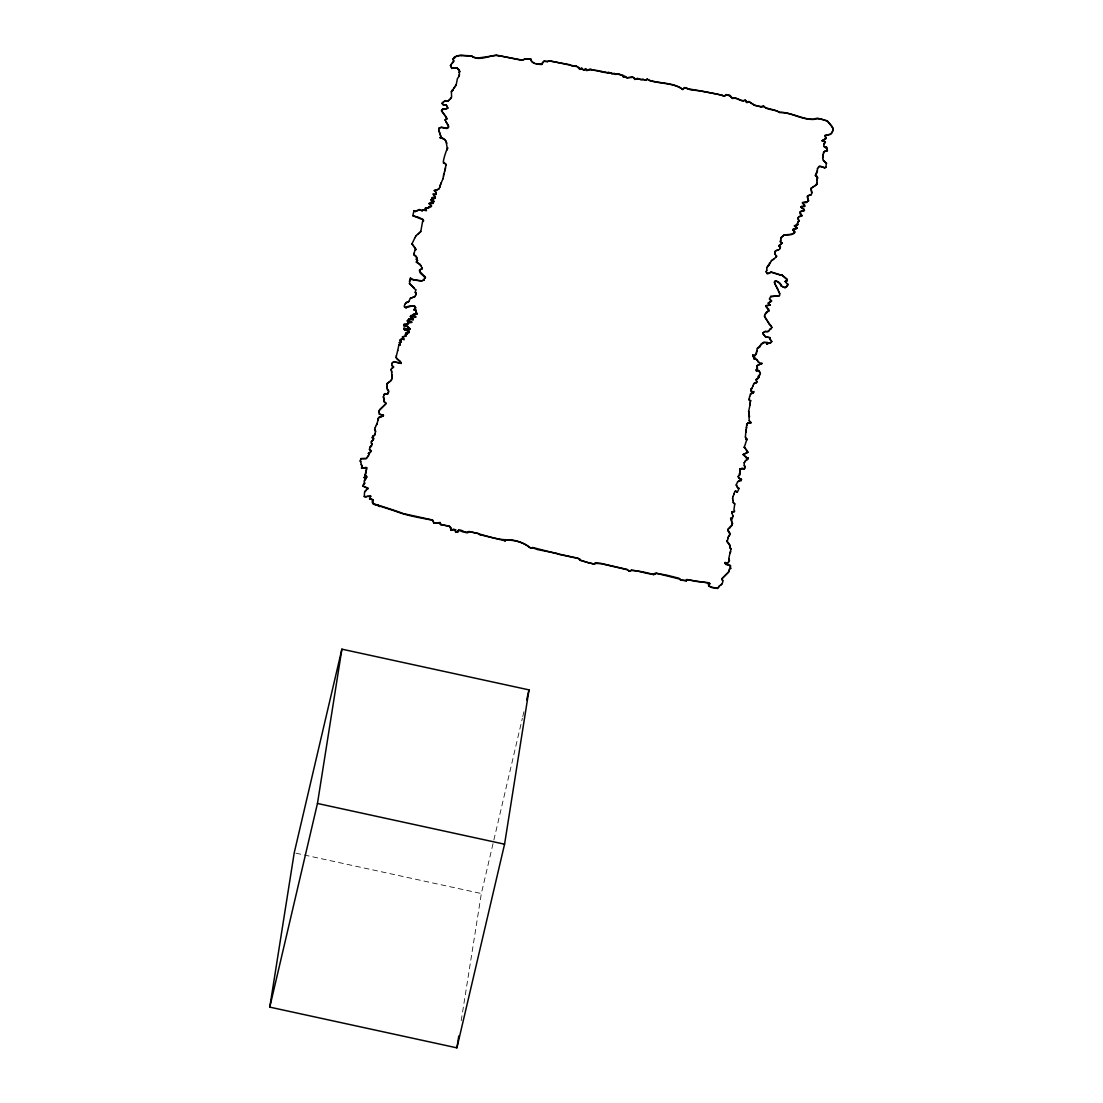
<?xml version="1.0" encoding="UTF-8"?>
<svg xmlns="http://www.w3.org/2000/svg" width="1103" height="1103" viewBox="0 0 1103 1103"><rect width="100%" height="100%" fill="white"/><g stroke="black" fill="none" stroke-linecap="round" stroke-linejoin="round"><path stroke-width="0.75" stroke-dasharray="5 3.75" d="M461.206 1020.716L481.349 893.54L522.367 718.26M522.767 716.592L523.939 711.587M295.894 853.17L302.58 854.632M304.249 854.99L481.349 893.54"/><path stroke-width="1.5" d="M419.485 270.001L420.505 273.406L425.441 277.57M728.986 571.63L729.028 570.21M748.951 399.024L749.199 400.017L749.571 396.473M749.544 416.824L748.661 411.405L749.24 420.781L750.978 422.683L749.24 420.781M733.178 502.251L734.75 504.043L733.178 502.554L733.274 500.5M817.42 170.22L815.462 175.28M446.163 164.457L443.709 162.348L446.122 164.719M750.274 402.223L749.943 405.159L750.012 403.863M410.371 316.561L411.102 315.803L413.735 316.382M764.448 107.074C768.336 109.225 775.106 109.39 779.573 112.299C790.989 111.996 803.108 119.937 814.497 119.289C802.405 120.53 791.168 111.996 779.531 112.561C774.733 108.852 766.034 110.397 763.441 105.874L763.055 106.564M415.886 311.97L416.065 310.067L413.735 309.529L416.024 310.329L415.914 311.377M443.475 176.342L443.902 173.791L443.516 175.253M388.435 392.282C389.621 390.448 386.34 389.028 388.408 390.476M388.518 391.11L388.353 392.751M445.364 168.966L445.736 165.712M445.433 167.753L445.074 169.848M746.497 427.013L746.455 428.129L746.703 424.214M817.378 170.482L817.502 168.442M731.813 522.312L730.641 518.451L732.309 518.479M746.111 432.279L745.904 430.956L745.394 436.967L746.331 439.518L747.021 439.215L746.331 439.518M746.386 429.398L745.918 430.597L746.497 427.867M608.801 73.074C609.228 71.585 606.815 73.556 605.271 72.371A5.915 5.239 9 0 1 604.361 72.453C598.309 71.033 591.291 68.979 586.3 70.509C586.424 66.856 583.694 71.488 582.536 69.324M404.939 514.356C399.879 511.502 348.162 495.84 394.971 511.034C406.966 515.708 419.926 517.748 432.555 520.244L433.865 522.905L440.524 523.387M404.994 513.957L432.597 519.982L433.865 522.905M443.627 163.368C441.738 161.438 449.941 140.977 447.156 149.939M370.925 451.072L369.464 449.238L370.953 450.603M391.634 372.58L391.317 370.084M391.744 371.187L391.744 375.516M401.464 338.883C396.97 343.405 403.588 336.484 403.85 338.538M730.82 551.748L730.076 552.782L731.041 548.77M400.334 344.784L398.886 345.046L400.334 344.784L399.383 342.688L401.368 341.627L399.906 340.262M722.024 95.175L700.184 90.791L691.085 89.963L684.591 87.744L682.785 89.495C673.988 82.904 660.132 83.8 649.405 80.547L647.089 79.251L645.627 80.367L643.283 79.333L640.857 79.692A5.667 5.019 9 0 0 639.423 79.002L637.382 78.341L634.818 79.444M402.43 337.008L405.987 335.891M407.793 322.641L408.096 323.276A1.889 1.668 9 0 1 408.303 323.703C397.48 324.544 410.481 325.868 407.986 322.6M531.315 60.83L531.963 61.685M770.969 296.707L779.49 295.659L779.766 293.467M453.664 61.727L453.195 58.749L454.85 57.701C457.704 53.358 466.293 56.804 471.698 55.839C477.778 61.727 489.401 55.674 496.35 55.15L521.94 60.348M822.617 158.28L822.7 157.591M457.979 531.26L457.593 532.377L455.429 531.715L455.649 529.812L453.443 529.164L450.989 530.364L455.649 529.812M745.959 430.335L745.986 431.549M780.372 241.585L780.579 240.054M396.225 357.207L396.404 355.635M364.169 481.721L365.507 478.909L364.307 480.508M366.499 469.354C368.195 466.307 363.811 468.058 366.665 467.727M730.71 549.046L729.703 546.509M729.841 546.412L729.331 544.275M729.662 546.771L730.103 545.42L730.048 546.164M364.597 491.924L365.782 490.518L364.597 491.924L364.238 496.557L370.773 496.212L367.134 496.433M392.227 376.537L391.358 380.37M750.178 394.212L751.115 393.481L749.819 396.349M614.729 73.501C614.923 75.983 618.438 72.577 620.3 74.508L623.595 75.597L623.236 76.865L625.484 76.397L626.973 77.665L629.648 77.637M375.199 433.286L374.593 435.451L372.621 436.554L375.048 434.417M611.145 72.922L611.779 73.956L614.688 73.529M823.059 154.765L824.506 151.235M383.417 396.708L384.327 399.355L383.72 401.478L385.94 403.353M387.001 384.823L387.222 383.292M377.971 420.188L377.019 423.731M459.593 71.874L459.303 69.875M378.108 419.705L378.232 418.837M763.097 106.302L761.167 107.074L754.493 105.088L748.909 101.724L746.896 102.689L746.235 101.683M439.766 187.427L439.959 186.104M778.787 245.928L780.414 247.127L778.732 246.272M453.595 88.516L456.146 85.014L451.361 91.866L451.996 90.281L453.236 90.363M728.021 538.209L728.173 537.161M734.791 503.781L733.936 509.641L734.708 511.227L731.758 511.82L734.308 511.944M774.926 284.271L774.278 282.175M431.011 199.726L433.837 201.794M721.831 579.544L722.782 580.798C723.347 584.769 716.95 587.568 721.927 583.983M422.284 210.687L419.402 209.57L415.197 211.418L413.983 210.632L412.812 215.719L423.235 219.828M825.402 141.832L823.872 144.121L825.334 142.315M822.81 156.336L823.1 154.503M378.191 419.099L378.343 418.147M269.78 1007.122L294.225 852.812L341.889 649.157L529.013 689.885L504.567 844.195L456.904 1047.85L269.78 1007.122L317.457 803.467L341.889 649.157M360.929 461.661L360.267 460.723L361.687 465.659M360.943 458.627L366.279 458.421L368.471 455.691L366.237 458.683L360.943 458.627L360.226 460.985M361.164 464.584L361.605 465.066M365.548 467.7L361.508 468.099L365.962 467.507M368.071 488.698L362.997 486.065L367.975 488.119L366.72 489.594L368.112 488.436M364.155 477.585C366.582 476.041 367.409 476.923 364.155 477.585L365.893 478.688L364.197 477.323M364.211 484.231L363.494 484.534L363.728 483.817M366.872 477.185L364.803 475.338L365.493 474.373M368.402 453.333C370.567 454.836 366.513 452.878 369.891 452.768M364.169 484.493L364.679 483.1L363.825 483.803M365.658 475.627L364.845 475.076M371.339 446.481L370.167 446.908L371.49 446.081M372.249 444.509C370.236 441.945 374 443.406 371.228 445.695M373.379 439.683L371.421 441.531L373.338 439.945L373.655 438.36L372.276 437.643L373.614 438.622M366.348 476.317L365.7 475.365M375.53 430.708L374.648 429.508L375.544 431.604M364.238 496.557L366.168 497.095M412.812 215.719L418.589 217.319L423.276 219.566L423.29 220.421M413.983 210.632L415.155 211.679L419.361 209.832M388.242 392.93L387.456 394.267L384.423 393.936L383.872 395.205M369.739 499.218L369.684 498.487L373.241 500.293M379.349 413.956L383.375 415.39L379.308 414.218L378.991 411.764M371.78 499.452L370.07 499.094M392.654 362.308C397.88 361.232 406.621 366.623 396.57 358.199L396.308 357.675M372.704 499.838L371.821 499.19M373.131 500.293L372.456 502.003L372.745 499.576M372.911 503.754L372.566 502.665L374.427 504.54L379.501 505.946L372.952 503.492M404.346 306.882C408.027 308.275 402.43 307.737 405.091 303.959M400.182 343.267L399.383 342.688M405.987 302.718L408.786 301.464L408.124 301.808M399.341 342.95L400.003 342.164M406.194 302.443L407.848 302.401M416.713 257.578L413.859 254.696L413.832 253.318M399.962 342.426L401.327 341.889L400.527 340.413M424.186 279.693L421.636 280.81L413.749 279.762L410.454 278.163L410.674 279.169L413.018 279.845L421.594 281.072L424.145 279.955L424.503 277.928L425.358 277.873M401.492 338.828L404.112 339.738L402.692 337.325M407.669 326.419C403.836 326.143 402.885 324.765 407.669 326.419L409.971 329.011L403.932 328.473L409.971 329.011M404.443 329.604C414.962 332.375 405.118 331.424 403.974 328.211M394.171 361.825L401.299 363.48L399.658 361.067M414.769 296.735L410.509 298.196L414.769 296.735L416.176 293.756L415.5 295.756M406.014 335.409L405.449 334.126L406.786 334.292M407.503 320.835C413.777 321.552 411.791 322.407 407.31 320.794M407.848 327.026L410.013 328.749M407.338 320.945L409.158 318.781L413.322 319.263M413.239 318.905L410.481 316.478M415.928 311.708C419.678 317.209 409.282 310.784 415.679 317.209C413.928 318.091 412.619 313.872 410.564 315.941M450.782 66.249C449.417 62.885 452.437 70.385 450.603 65.367M416.121 292.736L415.293 292.336L416.134 294.018M411.185 322.503L412.053 322.255L408.11 322.724M458.958 69.654L456.904 67.986L451.789 68.289L456.945 67.724L459.675 71.295M415.638 316.644L413.142 314.424M414.631 306.124L415.624 307.834L414.301 305.724L411.998 305.793M413.074 319.884L413.28 318.643L410.55 316.575M414.949 309.088L415.252 308.44M442.634 138.22L444.743 139.736L441.655 137.585L440.014 137.696L442.593 138.482L440.014 137.696L440.952 136.538L438.801 130.044M414.673 317.457L413.983 316.354M454.367 57.287L456.642 56.06M413.101 314.686L417.182 313.735M446.853 143.307L445.957 141.005L447.266 148.133M424.145 279.955L424.269 279.252M424.503 277.928L425.482 277.308L419.485 271.173M456.601 56.322L460.144 55.357M471.698 55.839L461.426 55.371M459.234 72.15L459.496 71.874M459.386 72.564L459.427 75.266M459.22 75.804L458.945 74.949M472.291 56.846L477.268 58.101L496.185 55.44M522.105 60.072L498.349 55.536M434.596 523.015L433.906 522.643M435.161 523.222L440.111 522.477L440.4 524.463L449.445 526.407L450.658 527.813L449.486 526.145L440.4 524.463L441.103 524.352M450.355 527.896L450.989 530.364M450.7 527.234L451.03 530.102M455.429 531.715L457.635 532.115L458.476 530.157M522.133 60.182L525.083 59.066L530.929 59.052L531.232 60.403M541.752 64.512C541.215 64.401 530.736 64.567 531.108 59.424M534.348 63.34L532.914 62.195M595.027 563.343L601.163 563.702L621.844 568.472L627.097 569.713L629.413 571.34L627.138 569.451L601.204 563.44L595.248 562.847L594.558 564.226L588.837 562.861L579.654 560.172L580.343 559.442L578.013 558.201L558.449 553.982A10.037 8.893 9 0 0 556.05 553.21L537.464 549.584L532.515 547.708L530.97 548.343C525.193 543.103 515.018 539.326 506.125 539.767C493.854 539.367 481.142 533.687 468.83 531.453C466.073 536.044 460.778 526.903 458.09 531.191M536.665 64.071L535.961 63.56M537.533 64.236L538.429 64.084M538.498 64.071L541.987 63.905M542.097 63.036L544.041 61.023L547.543 61.465M528.833 546.895C522.464 541.876 514.026 540.029 506.084 540.029L504.705 540.677L480.343 534.817M547.722 61.437L549.115 60.941L569.562 64.663L572.154 66.028L576.511 66.097L580.054 69.392L582.163 68.483M576.511 66.097L575.187 66.47M505.036 540.346L505.133 541.297M592.063 70.054L597.936 70.62M601.19 71.557L598.212 70.771M530.97 548.343L532.556 547.446L556.009 553.472A10.037 8.893 9 0 1 558.408 554.244L577.972 558.463L580.302 559.704L579.654 560.172M456.904 1047.85L458.779 1035.979M616.701 74.108L618.535 74.094M623.236 76.865L623.609 75.969M624.105 76.562L626.931 77.927L631.95 76.838L634.487 78.12A4.247 3.764 9 0 1 634.652 79.209L637.506 78.616M637.479 78.975L642.332 79.664M645.627 80.367L647.13 78.989L649.446 80.285C660.063 83.676 674.609 82.435 682.785 89.495M588.837 562.861L579.695 559.91M594.558 564.226L588.878 562.599M687.114 88.543L716.426 93.934C720.19 94.858 721.596 95.12 724.519 96.347L726.022 94.596L730.31 95.63L732.475 98.498C736.956 96.747 741.409 102.813 745.173 100.318L746.193 100.649L746.193 101.945M653.762 574.801C647.585 572.471 638.306 570.954 631.385 570.32C639.188 570.43 647.999 574.828 654.837 573.96L656.313 573.27L667.37 575.297L679.062 578.262L680.565 580.095L686.383 580.661L680.565 580.095M729.166 95.368L730.31 95.63M680.372 579.227L656.313 573.27M694.987 581.24L708.595 582.715L709.905 583.625L708.526 583.914L708.76 585.707L711.366 587.168L717.24 588.23L718.811 586.879L717.681 588.478L711.325 587.43L708.719 585.969L708.484 584.176L709.863 583.887L708.553 582.977L686.714 579.751M766.654 268.015L769.853 262.693M728.587 536.623L730.227 533.507L728.476 531.646L728.104 529.068L732.047 525.138M728.27 530.253L727.994 529.399M728.476 531.646L728.311 529.991M752.287 388.366L750.936 389.4L753.142 385.981M749.447 400.651L750.702 400.706L749.24 399.755M751.819 392.048C747.862 389.069 757.223 393.578 751.86 391.786M728.793 532.28L728.518 531.384M728.394 528.985L729.552 527.923M732.309 513.322L731.799 512.605L733.012 516.218M736.763 486.464C734.598 481.142 739.479 491.069 736.804 486.202M729.193 532.846L728.835 532.018M738.183 476.455L739.672 474.759L738.183 476.455L738.527 477.668L741.437 479.571L738.527 477.668M730.076 527.813L730.365 526.931M753.294 393.261L751.391 393.344L753.294 393.261L753.983 391.496M740.458 479.929C733.702 483.762 742.512 479.902 740.416 480.191M744.318 468.816L742.305 468.168L739.63 469.106L744.277 469.078L744.98 467.3L744.277 469.078M746.731 424.641L747.682 423.249L746.869 425.455M729.69 533.383L729.235 532.584M730.324 527.193L731.261 525.883M739.906 472.58L739.493 473.987L740.044 470.843L739.865 472.842M755.886 382.962L753.79 383.72L757.003 381.748L755.845 383.224M722.782 580.798L722.038 578.482L728.518 572.305M745.394 436.967L746.373 439.256M732.006 525.4L731.634 525.607M743.188 454.464L745.793 457.042L743.188 454.464L747.944 452.12L744.415 447.349M744.373 447.611L744.332 446.922L747.903 452.382L743.146 454.726M751.019 422.421L748.096 422.918L750.978 422.683M731.923 522.712L732.502 523.608L731.854 522.05M735.604 491.152L737.328 492.269L735.646 490.89L734.791 491.786M738.072 488.408L739.051 488.422L737.879 487.485M746.662 440.166L747.021 439.215M759.071 377.171C751.226 382.438 760.877 378.591 758.326 376.233L759.677 374.799L758.285 376.495L759.029 377.433M729.635 546.964L729.883 546.15M730.021 545.406L727.18 542.083L727.304 540.387M771.59 301.16C765.813 296.486 774.775 301.229 769.508 302.332L768.184 303.215L769.949 305.186L768.226 302.953L771.631 300.898M758.492 370.305C762.035 376.936 759.733 368.954 756.424 370.746M729 559.566C728.077 557.153 730.076 561.689 729.152 559.966M775.905 255.524L776.622 256.337L775.188 254.269M730.586 548.094L730.627 548.839L729.828 547.019M744.649 462.364C743.119 464.266 746.483 459.386 745.242 461.247M770.873 296.473L779.49 295.659M744.759 466.211L744.36 465.425L744.939 467.562M764.737 314.52L768.901 310.701L768.75 309.226L765.634 306.303M781.806 242.922L780.386 242.108C779.6 240.068 782.882 244.563 781.848 242.66M746.566 458.503L748.275 458.035L746.566 458.503L745.835 456.78M748.027 459.193L746.414 460.089L748.275 458.035M757.389 368.554L757.058 365.769L761.966 363.37L760.615 363.549M727.704 562.792L724.864 562.778L725.76 564.433L730.379 565.701L730.682 568.61L729.786 568.362M730.379 565.701L725.029 563.233M775.092 283.154C772.155 279.031 781.71 281.927 781.365 286.173L785.239 287.828L787.735 284.85M730.682 568.61L729.828 568.1L728.986 570.472M770.004 339.048L771.783 341.572L770.804 342.606L766.792 344.026L767.619 342.468L763.345 342.357L760.836 344.412L759.664 347.211L757.375 348.41M771.383 328.722L769.729 329.604L772.031 327.288M762.807 333.327L765.372 336.553L769.908 337.739L765.33 336.815L762.766 333.589L764.076 331.92M769.536 342.992L770.804 342.606M787.101 280.81L787.266 279.238L781.462 274.619L787.39 280.052M771.783 341.572L769.963 339.31L769.949 337.477M781.365 286.173C780.29 284.078 777.463 280.231 774.899 281.21M815.572 119.179L814.8 118.752L817.461 118.159L827.333 120.861L833.041 128.279M815.93 118.738L821.432 119.165L827.291 121.123L830.917 124.86M817.557 177.28L815.503 175.749L817.392 171.696M817.226 176.659L815.875 175.777M816.689 183.498L816.344 184.973L810.981 188.255L811.891 192.308M816.937 180.106L817.613 177.859L817.226 178.948M825.568 147.816C821.046 144.727 828.243 148.34 825.609 147.554M826.561 147.03L826.809 148.602L826.519 147.292M827.402 150.849L827.291 150.16L824.093 151.966M824.589 167.918L825.761 167.187L824.589 167.918L821.101 166.415L818.481 166.663M823.927 161.01L826.478 163.409L823.458 160.418M442.193 102.91L442.868 104.757L446.205 105.143L447.556 107.143M732.53 498.68L732.902 496.529M817.406 178.134L817.268 176.397M366.334 470.25L366.541 469.092M732.364 518.3L732.654 516.659M403.67 326.019L403.974 324.351M410.495 277.901L409.365 281.43M422.573 221.62L420.739 231.685L417.94 234.374M415.252 292.598L415.776 289.662M443.034 178.769L443.516 176.08M727.649 539.808L727.842 538.76M365.824 472.167L364.803 475.338M811.725 193.177L811.119 189.826M375.158 433.548L375.585 431.342M832.986 129.478L832.779 130.581A7.638 6.77 9 0 1 830.283 134.442L825.003 135.655L826.078 137.696M736.294 484.782L737.59 481.818M825.72 167.449L826.519 163.147M764.393 316.203L766.364 312.149L768.901 310.701M744.153 462.736L744.318 465.687M730.117 552.52L728.697 558.904M408.923 331.755L409.034 332.472L406.083 332.72L406.966 334.388M774.664 253.387L774.968 251.842M397.659 350.795L398.928 344.784M362.956 486.326L363.535 484.272M732.268 518.741L732.406 518.038M371.063 443.116L371.463 441.269M739.672 468.844L740.003 471.105M822.659 157.853L822.866 156.874M526.669 699.895L529.013 689.885M456.104 85.276L457.414 78.616L459.275 76.024M750.978 389.138L750.895 390.49M435.933 194.004L436.278 192.515L434.251 190.722M377.929 420.45L378.15 419.443M396.363 355.897L397.7 350.533M734.832 491.524L733.688 494.709M754.287 358.337L754.121 359.082C758.133 359.013 757.113 361.784 758.699 362.335L760.284 363.48M370.966 450.81L370.374 452.561M444.537 171.903L445.116 169.586M779.945 248.065L779.642 249.319L775.464 251.029M781.462 274.619L781.282 275.392L771.038 272.207L767.261 273.847L766.364 272.055M462.681 531.77L458.517 530.24M654.837 573.96L655.003 573.257M832.944 129.74L833.22 128.679M750.233 402.485L750.702 400.706M816.468 184.366L817.02 182.395M769.77 329.342L768.308 331.576L765.192 331.603M383.375 396.97L383.913 394.943M372.235 437.905L372.662 436.292M369.422 449.5L370.208 446.646M376.881 424.2L377.061 423.469M393.606 366.899L391.138 369.271M629.606 570.665L629.413 571.34L630.764 570.541M741.051 480.894L741.478 479.309M439.918 186.366L441.241 182.684M732.089 525.014L732.544 523.346M778.746 246.19L780.386 244.535M811.229 194.845L811.767 192.915M374.606 429.77L375.337 427.219M443.861 174.053L444.578 171.641M384.382 394.198L385.195 393.537M756.051 353.498L757.416 348.148L760.656 345.322M749.985 404.898L748.62 411.667M414.921 250.05L413.859 254.696M739.051 488.422L737.328 492.269M388.201 393.192L388.394 392.489M448.383 127.631L448.411 125.425L445.943 121.675M754.245 358.599L754.728 357.082L752.701 355.483M391.992 378.508L390.669 381.031L387.842 383.003M410.55 297.934L408.744 301.726M369.229 453.802L368.43 455.953M768.888 265.465L771.466 260.556L773.865 259.108M753.832 383.458L752.963 385.898M417.141 313.997L416.162 312.177M407.462 321.097L409.158 318.781M366.113 470.691L365.769 473.904M365.782 471.739L366.375 469.988M787.418 285.842L787.749 283.816M522.064 60.334L525.125 58.804L530.626 59.148M383.554 415.803L378.66 417.885M446.15 164.678L445.764 165.698M728.752 535.948L729.924 534.9M732.861 496.791L734.295 493.592M439.807 187.165L438.773 189.178L434.389 190.598M780.869 238.124L783.999 234.953L791.637 234.263L794.739 232.499M392.103 362.984L391.772 365.548L393.426 366.748M766.254 271.586L766.806 270.097M440.262 185.166L443.075 178.507M779.904 248.327L780.455 246.865M415.721 316.947L414.714 317.195M757.003 350.947L756.203 354.311L754.507 355.704L752.646 355.318M746.703 439.904L744.291 447.184M718.811 586.879L719.253 585.707M378.922 410.978L385.774 403.795M370.787 451.472L368.361 453.595M422.628 209.942L422.242 210.949L419.402 209.57M425.179 208.536L428.915 207.943L429.274 206.688C434.058 206.564 429.053 205.075 429.15 203.421M429.122 207.309L425.303 208.081L426.406 210.632L422.89 209.942M808.747 200.498L806.362 202.511L802.501 202.745M808.458 201.284L807.162 196.706L807.741 195.658L810.512 195.107M816.523 184.422L817.185 184.284M406.056 307.985L406.773 306.786L410.812 305.696L414.59 306.386M361.508 468.099L361.936 466.362M375.296 427.481L376.426 424.903M608.842 72.812L609.931 72.977M823.844 152.035L823.279 153.041M415.1 237.352L411.929 243.984L415.555 248.409M410.192 279.583L409.434 283.761L414.121 287.869M823.913 143.859L823.844 146.341M774.926 252.104L775.506 250.767L778.346 249.788M817.461 168.704L819.432 166.208L824.63 167.656M376.385 425.165L376.923 423.938M731.799 511.558L731.758 512.867M759.636 375.061L760.45 373.31M729.028 571.368L721.996 578.744M682.826 89.233L684.632 87.482L687.155 88.281M729.483 560.352L728.27 562.544M369.505 499.011L370.773 496.212M459.634 71.612L459.193 72.412M797.924 218.242L798.71 216.657L802.005 215.65L799.882 212.107M728.132 537.423L728.628 536.361M732.613 516.921L733.054 515.956M416.3 262.114L417.582 260.363L416.272 259.067M415.059 237.614L416.272 235.394M766.792 344.026L767.578 342.73L764.007 342.509L760.794 344.674M775.905 257.495L776.664 256.075M391.537 368.512L393.564 367.161L391.813 365.286M392.061 363.245L394.212 361.563M727.263 540.649L727.58 539.932M415.335 308.261L415.666 307.572M448.811 100.18L448.176 101.393L445.088 100.869L443.075 102.138M378.301 418.409C378.715 415.473 383.472 417.458 383.417 415.128M450.934 64.732L452.671 62.733M422.408 268.374L419.443 270.263M728.807 561.579L727.663 563.054L724.988 562.433M405.049 304.221L406.152 302.705M447.887 107.97L446.205 108.921L442.744 108.701L441.462 110.879L445.764 116.422M453.154 62.085L452.023 63.161M787.142 280.548L785.267 281.43M747.627 423.511L748.137 422.656M608.911 72.315L607.615 72.963M454.45 57.825L454.408 57.025M454.601 57.866L453.154 59.01M365.741 490.78L366.761 489.332M416.92 258.309L416.231 259.329L417.527 260.625L416.769 261.314M768.929 265.203L766.695 267.753L766.764 270.359M453.112 62.347L453.774 60.693L453.03 59.245M365.465 479.171L365.934 478.426M442.151 103.172L445.129 100.607L448.218 101.131M770.914 296.211L769.37 298.899M409.061 331.217L408.882 332.017M439.311 188.379L436.595 190.24L434.43 190.336L436.236 192.777M451.417 97.643L448.769 100.442M450.286 99.049L451.596 96.967L451.403 91.604M686.493 579.902L686.342 580.923M686.259 580.357L686.755 579.489L695.028 580.978M756.244 354.049L754.549 355.442L752.687 355.056L753.101 356.834L754.686 357.344M780.993 244.383L782.041 243.129M793.209 229.383L793.705 228.886C796.173 230.293 798.765 226.86 794.918 226.473L794.436 225.688L797.745 224.819L797.359 223.33M450.975 64.47L450.562 65.629M420.781 231.423L416.231 235.656M787.018 286.518L784.302 287.483L781.407 285.911M775.947 257.233L771.424 260.818M441.807 109.748L447.846 108.232L446.246 104.882L444.109 104.978L442.069 103.668M825.802 138.523L822.038 140.922L824.892 141.529M765.675 305.903L769.949 305.186M422.532 221.882L423.538 220.779M422.587 210.204L426.447 210.37L425.551 209.377M822.424 140.329L825.761 138.785L825.044 135.393L830.325 134.166A7.638 6.77 9 0 0 832.82 130.319M387.181 383.554L390.71 380.769M769.467 330.376L767.385 331.645L765.234 331.341L762.752 333.203M431.976 198.03L433.024 197.258L435.134 197.906M407.945 322.862L411.226 322.241M745.504 460.806L746.455 459.827M642.373 79.402L645.669 80.105M653.803 574.539L654.879 573.698M446.039 119.096L445.06 119.841L448.659 126.845M445.019 120.103L447.156 118.862M439.035 128.196L441.338 127.465L446.977 128.527L448.425 127.369M630.723 570.803L631.426 570.058M811.27 194.583L807.699 195.92L807.892 199.395M761.966 363.37L757.099 365.507L757.43 368.292L755.955 369.919M762.862 106.55L761.029 106.467M781.034 244.121L778.966 245.459M796.669 228.349L793.25 229.121L792.96 230.237L794.698 231.864M414.88 250.312L416.024 249.388M804.445 210.328L800.516 211.431L800.02 213.844L801.964 215.912L798.669 216.919M412.357 305.821L406.221 307.64M413.694 309.791L414.563 309.047M609.463 72.908L614.688 73.763M807.658 201.546L802.543 202.483L804.735 206.233L801.605 206.261L801.026 207.447M387.953 393.743L385.237 393.799M756.493 369.408L756.382 371.008L758.45 370.567M781.214 237.283L783.957 235.215L791.596 234.525L794.284 233.271L794.739 231.602L793.002 229.976M629.455 571.078L630.599 570.816M800.475 211.693L804.404 210.59L803.811 208.963L801.44 207.736M800.943 206.812L804.652 206.509L804.707 205.048L802.377 203.049M810.939 188.516L816.385 184.711M797.786 224.557L794.394 225.95L797.111 228.183M798.765 221.262L797.317 223.592L798.076 224.295M797.814 221.91L799.096 220.738L798.062 219.442M420.16 269.504L422.063 269.063L422.27 267.795M766.833 343.764L769.577 342.73M630.475 77.61L632.915 77.238L634.446 78.382A4.247 3.764 9 0 1 634.611 79.471M616.563 73.984L614.661 74.025M410.909 315.555L410.509 316.837M409.116 319.043L413.032 319.76M429.232 206.95C436.691 206.358 423.028 202.373 433.107 203.255M432.486 197.616L435.092 198.168L435.395 196.886C430.956 192.763 435.078 195.796 435.975 193.742M824.906 151.263L827.443 150.587M379.529 409.627L385.733 404.056L385.981 403.091L383.761 401.216L384.368 399.093L383.32 397.438M786.825 280.962L785.308 281.168L786.398 282.892M761.925 363.632L760.574 363.811L758.74 362.074C757.154 361.522 758.175 358.751 754.162 358.82M436.112 194.459L433.052 193.935L435.354 197.147M654.961 573.519L656.271 573.532M769.991 304.924L765.716 305.641L768.86 310.963M433.507 202.056L430.777 202.387L433.093 203.297M618.493 74.356L623.553 75.859M607.656 72.701L605.313 72.109A5.915 5.239 9 0 1 604.403 72.191L601.232 71.295M725.981 94.858L730.269 95.892L730.806 97.064M763.4 106.136L764.269 106.619M405.408 334.388L406.883 333.809M575.228 66.208L549.156 60.679L547.502 61.727L544 61.285L541.945 64.167M760.905 106.577L754.452 105.35L748.951 101.462L746.469 102.152M467.948 532.349L462.722 531.508M429.301 203.531C439.49 203.49 426.02 202.594 433.879 201.532L433.424 200.388L430.997 200.167L433.576 199.602L432.142 198.774M460.627 55.495L461.385 55.633M592.008 69.861C589.485 67.2 588.257 71.585 586.341 70.247L585.748 68.648L583.997 70.165L582.425 68.979M496.309 55.412L498.308 55.798M611.062 72.757L609.973 72.715M317.457 803.467L504.567 844.195M822.08 140.66L825.361 142.094M431.356 199.698L433.534 199.864L431.852 198.154M781.324 275.13L771.08 271.945L768.956 273.475L766.792 273.227M731.951 518.755L730.6 518.176L731.882 520.961M579.64 68.951L581.681 67.959L582.384 69.241M528.627 547.005L531.012 548.081M721.941 95.382L724.561 96.085L726.022 94.596M446.687 118.931L446.177 117.235M447.018 128.265L441.379 127.203L439.077 127.934L438.76 130.306L440.91 136.8M731.124 97.298L732.516 98.236C736.997 96.485 741.45 102.551 745.214 100.056L746.345 101.435M576.993 66.69L579.075 67.545L579.447 68.882M771.245 325.868L769.26 324.379L764.434 315.941M413.901 254.435L416.396 256.406L416.879 258.571M406.745 333.795L406.042 332.982L408.882 332.734L408.868 332.003M480.301 535.079L478.233 533.438L468.789 531.715L467.906 532.611M785.226 281.651L787.942 284.657M416.548 262.28L419.885 264.031L422.228 268.057M729.207 544.165L727.111 541.132M804.225 209.722L801.068 207.185M421.181 265.823L416.341 261.852M446.922 118.421L441.503 110.617M399.617 361.329L396.529 358.461L396.267 356.945M799.055 221L797.965 217.98M756.01 379.68L756.961 382.01M415.734 289.924L409.475 283.499M444.785 139.474L445.915 141.267M764.875 317.209L771.99 327.55M831.621 125.714L833.179 128.941M822.7 158.639L823.417 160.68M775.45 284.864L779.38 292.915M411.971 243.722L415.983 249.65M366.389 476.055L366.913 476.923M405.449 334.126L405.945 336.153L402.443 336.76L402.65 337.587M778.539 291.123L779.724 293.729M774.968 284.009L778.235 289.786M774.706 253.125L775.147 254.531M451.403 67.255L451.747 68.551M391.069 369.422L391.275 370.346M423.331 220.159L423.497 221.041M392.185 376.799L391.717 374.358M371.27 445.433L371.449 446.343M361.729 465.397L361.894 466.266M732.571 498.418L733.233 500.762M379.542 505.684L379.749 506.677M403.932 328.473L404.401 329.866M364.376 482.121L364.638 483.362M826.85 148.34L827.25 150.422M387.084 386.615L387.498 390.09M378.867 411.074L378.949 412.026M739.534 473.725L739.63 475.021M766.295 271.324L766.323 272.317M815.503 175.019L815.503 175.749M372.497 501.741L372.524 502.927M780.924 240.454L780.91 237.862M387.305 389.014L387.043 384.561M730.42 565.439L730.407 566.639M816.978 179.844L816.978 182.657M822.852 156.075L822.824 157.136M415.376 307.999L415.211 308.702L415.376 307.999"/></g></svg>
